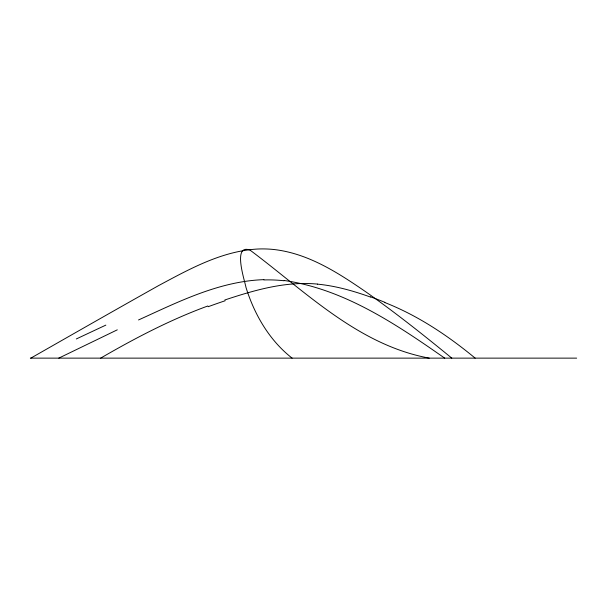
<?xml version="1.0" encoding="UTF-8"?>
<svg xmlns="http://www.w3.org/2000/svg" width="607" height="607" viewBox="0 0 607 607"><rect width="100%" height="100%" fill="white"/><g stroke="black" fill="none" stroke-linecap="round" stroke-linejoin="round"><path stroke-width="0.91" d="M30.828 358.13C73.348 333.88 115.838 309.585 158.526 285.639C189.543 269.022 221.783 251.032 257.694 249.022A107.841 107.409 -80.2 0 1 273.704 249.485C308.113 253.316 338.046 272.725 365.907 291.899C395.491 312.704 423.823 335.223 451.798 358.13M100.648 358.13C135.042 338.182 170.446 319.654 207.852 305.981M58.788 358.13L117.28 329.836M138.533 319.957C178.45 301.846 219.226 281.14 263.939 279.652M224.84 299.972C248.711 292.081 273.173 284.736 298.447 283.628A149.216 143.495 60.3 0 1 317.438 284.076M30.35 358.13L576.65 358.13M317.431 284.137C335.618 285.859 353.312 290.912 370.46 297.043M284.159 280.495C344.086 289.046 396.166 324.221 444.681 358.13M429.21 358.13C358.229 345.026 305.678 291.686 250.023 250.107C232.17 243.453 244.818 280.912 245.979 287.392C254.416 314.555 269.432 340.459 292.111 358.13M384.83 302.544C417.957 315.564 447.814 335.572 475.16 358.13M76.323 338.956A566.672 30.707 -24.4 0 1 105.846 325.117M263.939 279.941A143.738 139.306 -20.9 0 1 284.122 280.76M370.52 296.838A386.227 374.056 66.8 0 1 384.906 302.332M208.171 306.71A661.645 620.855 34.6 0 1 225.159 300.746"/></g></svg>
